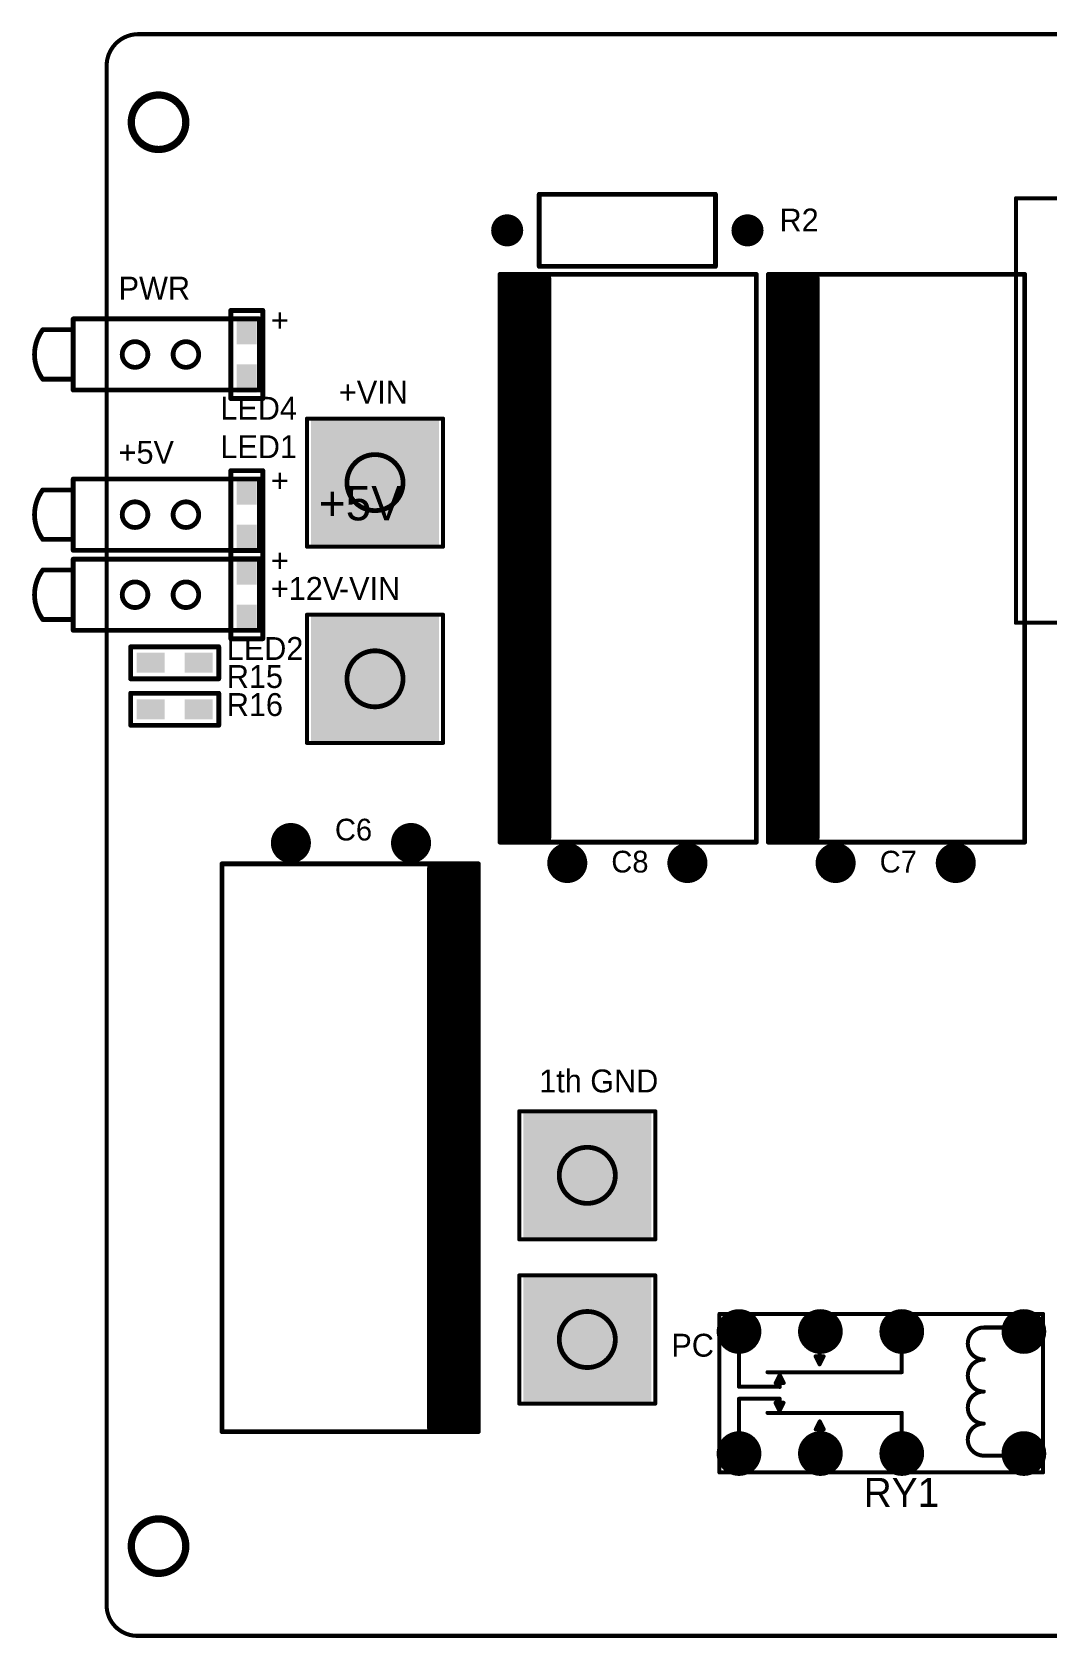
# Model space of a CAD drawing. Extents: x -5 to 220, y 0 to 100.
# Drawn here: x -4.7 to 58.7, y -0.1 to 100.1 of the extents above; entities that cross this region are included whole.
import ezdxf
from ezdxf.enums import TextEntityAlignment as Align

# ---------------------------------------------------------------- set-up
doc = ezdxf.new("R2010")
doc.units = 0
doc.header["$MEASUREMENT"] = 0
for name, color, linetype in [('2DLINES_1', 2, 'Continuous'), ('2DLINES_2', 10, 'Continuous'), ('BOARD_OUTLINE', 1, 'Continuous'), ('COMP_OUTLINE_TOP', 4, 'Continuous'), ('PADLAYER_BOTTOM', 8, 'Continuous'), ('PADLAYER_TOP', 7, 'Continuous'), ('TEXT_1', 3, 'Continuous'), ('TOOL_TOP', 5, 'Continuous')]:
    doc.layers.add(name, color=color, linetype=linetype)

msp = doc.modelspace()

# ---------------------------------------------------------------- linework, layer by layer
at = {"layer": '2DLINES_1', "const_width": 0.25}
for points in [[(21, 76), (12.5, 76)], [(12.5, 76), (12.5, 68)], [(21, 68), (21, 76)], [(12.5, 68), (21, 68)], [(21, 63.75), (12.5, 63.75)], [(12.5, 63.75), (12.5, 55.75)], [(21, 55.75), (21, 63.75)], [(12.5, 55.75), (21, 55.75)], [(34.25, 32.75), (25.75, 32.75)], [(25.75, 32.75), (25.75, 24.75)], [(34.25, 24.75), (34.25, 32.75)], [(25.75, 24.75), (34.25, 24.75)], [(34.25, 22.5), (25.75, 22.5)], [(25.75, 22.5), (25.75, 14.5)], [(34.25, 14.5), (34.25, 22.5)], [(25.75, 14.5), (34.25, 14.5)]]:
    msp.add_lwpolyline(points, dxfattribs=at)
at = {"layer": '2DLINES_1', "const_width": 0.125}
for points in [[(12.4375, 76, 1), (12.5625, 76, 1)], [(12.4375, 76, 1), (12.5625, 76, 1)], [(20.9375, 76, 1), (21.0625, 76, 1)], [(20.9375, 76, 1), (21.0625, 76, 1)], [(12.4375, 68, 1), (12.5625, 68, 1)], [(12.4375, 68, 1), (12.5625, 68, 1)], [(20.9375, 68, 1), (21.0625, 68, 1)], [(20.9375, 68, 1), (21.0625, 68, 1)], [(12.4375, 63.75, 1), (12.5625, 63.75, 1)], [(12.4375, 63.75, 1), (12.5625, 63.75, 1)], [(20.9375, 63.75, 1), (21.0625, 63.75, 1)], [(20.9375, 63.75, 1), (21.0625, 63.75, 1)], [(12.4375, 55.75, 1), (12.5625, 55.75, 1)], [(12.4375, 55.75, 1), (12.5625, 55.75, 1)], [(20.9375, 55.75, 1), (21.0625, 55.75, 1)], [(20.9375, 55.75, 1), (21.0625, 55.75, 1)], [(25.6875, 32.75, 1), (25.8125, 32.75, 1)], [(25.6875, 32.75, 1), (25.8125, 32.75, 1)], [(34.1875, 32.75, 1), (34.3125, 32.75, 1)], [(34.1875, 32.75, 1), (34.3125, 32.75, 1)], [(25.6875, 24.75, 1), (25.8125, 24.75, 1)], [(25.6875, 24.75, 1), (25.8125, 24.75, 1)], [(34.1875, 24.75, 1), (34.3125, 24.75, 1)], [(34.1875, 24.75, 1), (34.3125, 24.75, 1)], [(25.6875, 22.5, 1), (25.8125, 22.5, 1)], [(25.6875, 22.5, 1), (25.8125, 22.5, 1)], [(34.1875, 22.5, 1), (34.3125, 22.5, 1)], [(34.1875, 22.5, 1), (34.3125, 22.5, 1)], [(25.6875, 14.5, 1), (25.8125, 14.5, 1)], [(25.6875, 14.5, 1), (25.8125, 14.5, 1)], [(34.1875, 14.5, 1), (34.3125, 14.5, 1)], [(34.1875, 14.5, 1), (34.3125, 14.5, 1)]]:
    msp.add_lwpolyline(points, format="xyb", close=True, dxfattribs=at)
at = {"layer": '2DLINES_2', "const_width": 0.3}
for points in [[(7.75, 82.75), (7.75, 77.25)], [(9.75, 82.75), (7.75, 82.75)], [(9.75, 77.25), (9.75, 82.75)], [(7.75, 77.25), (9.75, 77.25)], [(7.75, 72.75), (7.75, 67.25)], [(9.75, 72.75), (7.75, 72.75)], [(9.75, 67.25), (9.75, 72.75)], [(7.75, 67.75), (7.75, 62.25)], [(9.75, 67.75), (7.75, 67.75)], [(7.75, 67.25), (9.75, 67.25)], [(9.75, 62.25), (9.75, 67.75)], [(7.75, 62.25), (9.75, 62.25)], [(7, 61.75), (1.5, 61.75)], [(1.5, 61.75), (1.5, 59.75)], [(7, 59.75), (7, 61.75)], [(1.5, 59.75), (7, 59.75)], [(7, 58.85), (1.5, 58.85)], [(1.5, 58.85), (1.5, 56.85)], [(7, 56.85), (7, 58.85)], [(1.5, 56.85), (7, 56.85)]]:
    msp.add_lwpolyline(points, dxfattribs=at)
at = {"layer": '2DLINES_2', "const_width": 0.15}
for points in [[(7.675, 82.75, 1), (7.825, 82.75, 1)], [(7.675, 82.75, 1), (7.825, 82.75, 1)], [(9.675, 82.75, 1), (9.825, 82.75, 1)], [(9.675, 82.75, 1), (9.825, 82.75, 1)], [(7.675, 77.25, 1), (7.825, 77.25, 1)], [(7.675, 77.25, 1), (7.825, 77.25, 1)], [(9.675, 77.25, 1), (9.825, 77.25, 1)], [(9.675, 77.25, 1), (9.825, 77.25, 1)], [(7.675, 72.75, 1), (7.825, 72.75, 1)], [(7.675, 72.75, 1), (7.825, 72.75, 1)], [(9.675, 72.75, 1), (9.825, 72.75, 1)], [(9.675, 72.75, 1), (9.825, 72.75, 1)], [(7.675, 67.75, 1), (7.825, 67.75, 1)], [(7.675, 67.75, 1), (7.825, 67.75, 1)], [(7.675, 67.25, 1), (7.825, 67.25, 1)], [(7.675, 67.25, 1), (7.825, 67.25, 1)], [(9.675, 67.75, 1), (9.825, 67.75, 1)], [(9.675, 67.75, 1), (9.825, 67.75, 1)], [(9.675, 67.25, 1), (9.825, 67.25, 1)], [(9.675, 67.25, 1), (9.825, 67.25, 1)], [(7.675, 62.25, 1), (7.825, 62.25, 1)], [(7.675, 62.25, 1), (7.825, 62.25, 1)], [(9.675, 62.25, 1), (9.825, 62.25, 1)], [(9.675, 62.25, 1), (9.825, 62.25, 1)], [(1.425, 61.75, 1), (1.575, 61.75, 1)], [(1.425, 61.75, 1), (1.575, 61.75, 1)], [(6.925, 61.75, 1), (7.075, 61.75, 1)], [(6.925, 61.75, 1), (7.075, 61.75, 1)], [(1.425, 59.75, 1), (1.575, 59.75, 1)], [(1.425, 59.75, 1), (1.575, 59.75, 1)], [(6.925, 59.75, 1), (7.075, 59.75, 1)], [(6.925, 59.75, 1), (7.075, 59.75, 1)], [(1.425, 58.85, 1), (1.575, 58.85, 1)], [(1.425, 58.85, 1), (1.575, 58.85, 1)], [(6.925, 58.85, 1), (7.075, 58.85, 1)], [(6.925, 58.85, 1), (7.075, 58.85, 1)], [(1.425, 56.85, 1), (1.575, 56.85, 1)], [(1.425, 56.85, 1), (1.575, 56.85, 1)], [(6.925, 56.85, 1), (7.075, 56.85, 1)], [(6.925, 56.85, 1), (7.075, 56.85, 1)]]:
    msp.add_lwpolyline(points, format="xyb", close=True, dxfattribs=at)
at = {"layer": 'BOARD_OUTLINE', "const_width": 0.254}
for points in [[(-0.00008, 98.0173, -0.416772), (2, 100)], [(2, 100), (218, 100, -0.427052)], [(0, 98), (-0.00008, 98.0173, -0.416772)], [(-0.00183, 1.91633, -0.010909), (0, 2)], [(2, 0, -0.427052), (-0.00183, 1.91633, -0.010909)], [(218, 0), (2, 0, -0.427052)]]:
    msp.add_lwpolyline(points, format="xyb", dxfattribs=at)
at = {"layer": 'BOARD_OUTLINE', "const_width": 0.127}
for points in [[(1.9365, 100, 1), (2.0635, 100, 1)], [(1.9365, 100, 1), (2.0635, 100, 1)], [(-0.06358, 98.0173, 1), (0.06342, 98.0173, 1)], [(-0.06358, 98.0173, 1), (0.06342, 98.0173, 1)], [(-0.0635, 98, 1), (0.0635, 98, 1)], [(-0.0635, 98, 1), (0.0635, 98, 1)], [(-0.06533, 1.91633, 1), (0.06167, 1.91633, 1)], [(-0.06533, 1.91633, 1), (0.06167, 1.91633, 1)], [(-0.0635, 2, 1), (0.0635, 2, 1)], [(-0.0635, 2, 1), (0.0635, 2, 1)], [(1.9365, 0, 1), (2.0635, 0, 1)], [(1.9365, 0, 1), (2.0635, 0, 1)]]:
    msp.add_lwpolyline(points, format="xyb", close=True, dxfattribs=at)
at = {"layer": 'BOARD_OUTLINE', "const_width": 0.254}
msp.add_lwpolyline([(0, 2), (0, 98)], dxfattribs=at)
at = {"layer": 'COMP_OUTLINE_TOP'}
for points, const_width in [([(1.43722, 94.5, 1), (5.04278, 94.5, 1), (1.43722, 94.5)], 0.25), ([(-3.9853, 81.545, 0.162189), (-4.5, 80, 0.162189)], 0.3), ([(-4.5, 80, 0.162189), (-3.9853, 78.455)], 0.3), ([(-3.9853, 71.545, 0.162189), (-4.5, 70, 0.162189)], 0.3), ([(-4.5, 70, 0.162189), (-3.9853, 68.455)], 0.3), ([(-3.9853, 66.545, 0.162189), (-4.5, 65, 0.162189)], 0.3), ([(-4.5, 65, 0.162189), (-3.9853, 63.455)], 0.3), ([(38.2, 18.99999, 1), (40.74, 18.99999, 1), (38.2, 18.99999)], 0.25), ([(43.28, 19, 1), (45.82, 19, 1), (43.28, 19)], 0.25), ([(48.36, 19, 1), (50.9, 19, 1), (48.36, 19)], 0.25), ([(55.98, 19, 1), (58.52, 19, 1), (55.98, 19)], 0.25), ([(53.75, 18.25, -0.414214), (54.75, 19.25)], 0.25), ([(54.75, 17.25, -0.414214), (53.75, 18.25, -0.414214)], 0.25), ([(53.75, 16.25, -0.414214), (54.75, 17.25)], 0.25), ([(54.75, 15.25, -0.414214), (53.75, 16.25, -0.414214)], 0.25), ([(53.75, 14.25, -0.414214), (54.75, 15.25)], 0.25), ([(54.75, 13.25, -0.414214), (53.75, 14.25, -0.414214)], 0.25), ([(53.75, 12.25, -0.414214), (54.75, 13.25)], 0.25), ([(38.2, 11.37999, 1), (40.74, 11.37999, 1), (38.2, 11.37999)], 0.25), ([(43.28, 11.38, 1), (45.82, 11.38, 1), (43.28, 11.38)], 0.25), ([(48.36, 11.38, 1), (50.9, 11.38, 1), (48.36, 11.38)], 0.25), ([(54.75, 11.25, -0.414214), (53.75, 12.25, -0.414214)], 0.25), ([(55.98, 11.38, 1), (58.52, 11.38, 1), (55.98, 11.38)], 0.25), ([(1.43722, 5.6, 1), (5.04278, 5.6, 1), (1.43722, 5.6)], 0.25)]:
    msp.add_lwpolyline(points, format="xyb", dxfattribs=dict(at, const_width=const_width))
for points, const_width in [([(38, 90), (27, 90)], 0.3), ([(27, 90), (27, 85.5)], 0.3), ([(38, 85.5), (38, 90)], 0.3), ([(56.75, 89.75), (68.25, 89.75)], 0.254), ([(56.75, 63.25), (56.75, 89.75)], 0.254), ([(27, 85.5), (38, 85.5)], 0.3), ([(40.55, 85), (24.55, 85)], 0.3), ([(24.55, 85), (24.55, 49.55)], 0.3), ([(24.95, 84.75), (27.35, 84.75)], 0.8), ([(24.95, 49.85), (24.95, 84.75)], 0.8), ([(26.15, 84), (26.15, 50.85)], 2), ([(27.35, 84.75), (27.35, 49.85)], 0.8), ([(40.55, 49.55), (40.55, 85)], 0.3), ([(57.3, 85), (41.3, 85)], 0.3), ([(41.3, 85), (41.3, 49.55)], 0.3), ([(41.7, 84.75), (44.1, 84.75)], 0.8), ([(41.7, 49.85), (41.7, 84.75)], 0.8), ([(42.9, 84), (42.9, 50.85)], 2), ([(44.1, 84.75), (44.1, 49.85)], 0.8), ([(57.3, 49.55), (57.3, 85)], 0.3), ([(-2.087, 82.222), (9.54, 82.222)], 0.3), ([(-2.087, 77.778), (-2.087, 82.222)], 0.3), ([(7.75, 77.25), (7.75, 82.75)], 0.254), ([(7.75, 82.75), (9.75, 82.75)], 0.254), ([(9.54, 82.222), (9.54, 77.778)], 0.3), ([(9.75, 82.75), (9.75, 77.25)], 0.254), ([(-2.087, 81.545), (-3.9853, 81.545)], 0.3), ([(-2.087, 78.455), (-2.087, 81.545)], 0.3), ([(-3.9853, 78.455), (-2.087, 78.455)], 0.3), ([(9.54, 77.778), (-2.087, 77.778)], 0.3), ([(9.75, 77.25), (7.75, 77.25)], 0.254), ([(-2.087, 72.222), (9.54, 72.222)], 0.3), ([(-2.087, 67.778), (-2.087, 72.222)], 0.3), ([(7.75, 67.25), (7.75, 72.75)], 0.254), ([(7.75, 72.75), (9.75, 72.75)], 0.254), ([(9.54, 72.222), (9.54, 67.778)], 0.3), ([(9.75, 72.75), (9.75, 67.25)], 0.254), ([(-2.087, 71.545), (-3.9853, 71.545)], 0.3), ([(-2.087, 68.455), (-2.087, 71.545)], 0.3), ([(-3.9853, 68.455), (-2.087, 68.455)], 0.3), ([(9.54, 67.778), (-2.087, 67.778)], 0.3), ([(-2.087, 67.222), (9.54, 67.222)], 0.3), ([(-2.087, 62.778), (-2.087, 67.222)], 0.3), ([(7.75, 62.25), (7.75, 67.75)], 0.254), ([(7.75, 67.75), (9.75, 67.75)], 0.254), ([(9.75, 67.25), (7.75, 67.25)], 0.254), ([(9.54, 67.222), (9.54, 62.778)], 0.3), ([(9.75, 67.75), (9.75, 62.25)], 0.254), ([(-2.087, 66.545), (-3.9853, 66.545)], 0.3), ([(-2.087, 63.455), (-2.087, 66.545)], 0.3), ([(-3.9853, 63.455), (-2.087, 63.455)], 0.3), ([(68.25, 63.25), (56.75, 63.25)], 0.254), ([(9.54, 62.778), (-2.087, 62.778)], 0.3), ([(9.75, 62.25), (7.75, 62.25)], 0.254), ([(1.5, 61.75), (7, 61.75)], 0.254), ([(1.5, 59.75), (1.5, 61.75)], 0.254), ([(7, 61.75), (7, 59.75)], 0.254), ([(7, 59.75), (1.5, 59.75)], 0.254), ([(1.5, 58.85), (7, 58.85)], 0.254), ([(1.5, 56.85), (1.5, 58.85)], 0.254), ([(7, 58.85), (7, 56.85)], 0.254), ([(7, 56.85), (1.5, 56.85)], 0.254), ([(27.35, 49.85), (24.95, 49.85)], 0.8), ([(44.1, 49.85), (41.7, 49.85)], 0.8), ([(24.55, 49.55), (40.55, 49.55)], 0.3), ([(41.3, 49.55), (57.3, 49.55)], 0.3), ([(23.2, 48.2), (7.2, 48.2)], 0.3), ([(7.2, 48.2), (7.20001, 12.75)], 0.3), ([(20.40001, 13), (20.4, 47.9)], 0.8), ([(20.4, 47.9), (22.8, 47.9)], 0.8), ([(22.8, 47.9), (22.80001, 13)], 0.8), ([(23.20001, 12.75), (23.2, 48.2)], 0.3), ([(21.60001, 13.75), (21.6, 46.9)], 2), ([(58.45, 20.1), (38.25, 20.09999)], 0.25), ([(38.25, 20.09999), (38.25, 10.19999)], 0.25), ([(58.45, 10.2), (58.45, 20.1)], 0.25), ([(38.75, 19.24999), (38.25, 18.99999)], 0.25), ([(39.5, 18.99999), (38.25, 18.99999)], 0.25), ([(38.25, 18.99999), (38.75, 18.74999)], 0.25), ([(38.75, 18.74999), (38.75, 19.24999)], 0.25), ([(54.75, 19.25), (56, 19.25)], 0.25), ([(39.47, 17.72999), (39.47, 15.54999)], 0.25), ([(44.499, 16.951), (44.249, 17.451)], 0.25), ([(44.249, 17.451), (44.749, 17.451)], 0.25), ([(44.5, 17.7), (44.499, 16.951)], 0.25), ([(44.749, 17.451), (44.499, 16.951)], 0.25), ([(49.63, 17.73), (49.63, 16.46)], 0.25), ([(49.63, 16.46), (41.248, 16.45999)], 0.25), ([(42.01, 16.288), (41.76, 15.788)], 0.25), ([(42.011, 15.539), (42.01, 16.288)], 0.25), ([(42.26, 15.788), (42.01, 16.288)], 0.25), ([(39.47, 15.54999), (42.01, 15.54999)], 0.25), ([(41.76, 15.788), (42.26, 15.788)], 0.25), ([(39.47, 14.79999), (42.01, 14.8)], 0.25), ([(39.47, 12.64999), (39.47, 14.79999)], 0.25), ([(49.63, 13.92), (41.248, 13.91999)], 0.25), ([(41.999, 14.051), (41.749, 14.551)], 0.25), ([(41.749, 14.551), (42.249, 14.551)], 0.25), ([(42, 14.8), (41.999, 14.051)], 0.25), ([(42.249, 14.551), (41.999, 14.051)], 0.25), ([(49.63, 12.65), (49.63, 13.92)], 0.25), ([(22.80001, 13), (20.40001, 13)], 0.8), ([(44.51, 13.388), (44.26, 12.888)], 0.25), ([(44.511, 12.639), (44.51, 13.388)], 0.25), ([(44.76, 12.888), (44.51, 13.388)], 0.25), ([(7.20001, 12.75), (23.20001, 12.75)], 0.3), ([(44.26, 12.888), (44.76, 12.888)], 0.25), ([(54.75, 11.25), (56, 11.25)], 0.25), ([(38.25, 10.19999), (58.45, 10.2)], 0.25)]:
    msp.add_lwpolyline(points, dxfattribs=dict(at, const_width=const_width))
for points, const_width in [([(26.925, 90, 1), (27.075, 90, 1)], 0.15), ([(26.925, 90, 1), (27.075, 90, 1)], 0.15), ([(37.925, 90, 1), (38.075, 90, 1)], 0.15), ([(37.925, 90, 1), (38.075, 90, 1)], 0.15), ([(56.6865, 89.75, 1), (56.8135, 89.75, 1)], 0.127), ([(56.6865, 89.75, 1), (56.8135, 89.75, 1)], 0.127), ([(26.925, 85.5, 1), (27.075, 85.5, 1)], 0.15), ([(26.925, 85.5, 1), (27.075, 85.5, 1)], 0.15), ([(37.925, 85.5, 1), (38.075, 85.5, 1)], 0.15), ([(37.925, 85.5, 1), (38.075, 85.5, 1)], 0.15), ([(24.475, 85, 1), (24.625, 85, 1)], 0.15), ([(24.475, 85, 1), (24.625, 85, 1)], 0.15), ([(24.75, 84.75, 1), (25.15, 84.75, 1)], 0.4), ([(24.75, 84.75, 1), (25.15, 84.75, 1)], 0.4), ([(25.65, 84, 1), (26.65, 84, 1)], 1), ([(27.15, 84.75, 1), (27.55, 84.75, 1)], 0.4), ([(27.15, 84.75, 1), (27.55, 84.75, 1)], 0.4), ([(40.475, 85, 1), (40.625, 85, 1)], 0.15), ([(40.475, 85, 1), (40.625, 85, 1)], 0.15), ([(41.225, 85, 1), (41.375, 85, 1)], 0.15), ([(41.225, 85, 1), (41.375, 85, 1)], 0.15), ([(41.5, 84.75, 1), (41.9, 84.75, 1)], 0.4), ([(41.5, 84.75, 1), (41.9, 84.75, 1)], 0.4), ([(42.4, 84, 1), (43.4, 84, 1)], 1), ([(43.9, 84.75, 1), (44.3, 84.75, 1)], 0.4), ([(43.9, 84.75, 1), (44.3, 84.75, 1)], 0.4), ([(57.225, 85, 1), (57.375, 85, 1)], 0.15), ([(57.225, 85, 1), (57.375, 85, 1)], 0.15), ([(-2.162, 82.222, 1), (-2.012, 82.222, 1)], 0.15), ([(-2.162, 82.222, 1), (-2.012, 82.222, 1)], 0.15), ([(7.6865, 82.75, 1), (7.8135, 82.75, 1)], 0.127), ([(7.6865, 82.75, 1), (7.8135, 82.75, 1)], 0.127), ([(9.465, 82.222, 1), (9.615, 82.222, 1)], 0.15), ([(9.465, 82.222, 1), (9.615, 82.222, 1)], 0.15), ([(9.6865, 82.75, 1), (9.8135, 82.75, 1)], 0.127), ([(9.6865, 82.75, 1), (9.8135, 82.75, 1)], 0.127), ([(-4.0603, 81.545, 1), (-3.9103, 81.545, 1)], 0.15), ([(-4.0603, 81.545, 1), (-3.9103, 81.545, 1)], 0.15), ([(-2.162, 81.545, 1), (-2.012, 81.545, 1)], 0.15), ([(-2.162, 81.545, 1), (-2.012, 81.545, 1)], 0.15), ([(-4.575, 80, 1), (-4.425, 80, 1)], 0.15), ([(-4.575, 80, 1), (-4.425, 80, 1)], 0.15), ([(-4.0603, 78.455, 1), (-3.9103, 78.455, 1)], 0.15), ([(-4.0603, 78.455, 1), (-3.9103, 78.455, 1)], 0.15), ([(-2.162, 78.455, 1), (-2.012, 78.455, 1)], 0.15), ([(-2.162, 78.455, 1), (-2.012, 78.455, 1)], 0.15), ([(-2.162, 77.778, 1), (-2.012, 77.778, 1)], 0.15), ([(-2.162, 77.778, 1), (-2.012, 77.778, 1)], 0.15), ([(7.6865, 77.25, 1), (7.8135, 77.25, 1)], 0.127), ([(7.6865, 77.25, 1), (7.8135, 77.25, 1)], 0.127), ([(9.465, 77.778, 1), (9.615, 77.778, 1)], 0.15), ([(9.465, 77.778, 1), (9.615, 77.778, 1)], 0.15), ([(9.6865, 77.25, 1), (9.8135, 77.25, 1)], 0.127), ([(9.6865, 77.25, 1), (9.8135, 77.25, 1)], 0.127), ([(-2.162, 72.222, 1), (-2.012, 72.222, 1)], 0.15), ([(-2.162, 72.222, 1), (-2.012, 72.222, 1)], 0.15), ([(7.6865, 72.75, 1), (7.8135, 72.75, 1)], 0.127), ([(7.6865, 72.75, 1), (7.8135, 72.75, 1)], 0.127), ([(9.465, 72.222, 1), (9.615, 72.222, 1)], 0.15), ([(9.465, 72.222, 1), (9.615, 72.222, 1)], 0.15), ([(9.6865, 72.75, 1), (9.8135, 72.75, 1)], 0.127), ([(9.6865, 72.75, 1), (9.8135, 72.75, 1)], 0.127), ([(-4.0603, 71.545, 1), (-3.9103, 71.545, 1)], 0.15), ([(-4.0603, 71.545, 1), (-3.9103, 71.545, 1)], 0.15), ([(-2.162, 71.545, 1), (-2.012, 71.545, 1)], 0.15), ([(-2.162, 71.545, 1), (-2.012, 71.545, 1)], 0.15), ([(-4.575, 70, 1), (-4.425, 70, 1)], 0.15), ([(-4.575, 70, 1), (-4.425, 70, 1)], 0.15), ([(-4.0603, 68.455, 1), (-3.9103, 68.455, 1)], 0.15), ([(-4.0603, 68.455, 1), (-3.9103, 68.455, 1)], 0.15), ([(-2.162, 68.455, 1), (-2.012, 68.455, 1)], 0.15), ([(-2.162, 68.455, 1), (-2.012, 68.455, 1)], 0.15), ([(-2.162, 67.778, 1), (-2.012, 67.778, 1)], 0.15), ([(-2.162, 67.778, 1), (-2.012, 67.778, 1)], 0.15), ([(-2.162, 67.222, 1), (-2.012, 67.222, 1)], 0.15), ([(-2.162, 67.222, 1), (-2.012, 67.222, 1)], 0.15), ([(7.6865, 67.75, 1), (7.8135, 67.75, 1)], 0.127), ([(7.6865, 67.75, 1), (7.8135, 67.75, 1)], 0.127), ([(7.6865, 67.25, 1), (7.8135, 67.25, 1)], 0.127), ([(7.6865, 67.25, 1), (7.8135, 67.25, 1)], 0.127), ([(9.465, 67.778, 1), (9.615, 67.778, 1)], 0.15), ([(9.465, 67.778, 1), (9.615, 67.778, 1)], 0.15), ([(9.465, 67.222, 1), (9.615, 67.222, 1)], 0.15), ([(9.465, 67.222, 1), (9.615, 67.222, 1)], 0.15), ([(9.6865, 67.75, 1), (9.8135, 67.75, 1)], 0.127), ([(9.6865, 67.75, 1), (9.8135, 67.75, 1)], 0.127), ([(9.6865, 67.25, 1), (9.8135, 67.25, 1)], 0.127), ([(9.6865, 67.25, 1), (9.8135, 67.25, 1)], 0.127), ([(-4.0603, 66.545, 1), (-3.9103, 66.545, 1)], 0.15), ([(-4.0603, 66.545, 1), (-3.9103, 66.545, 1)], 0.15), ([(-2.162, 66.545, 1), (-2.012, 66.545, 1)], 0.15), ([(-2.162, 66.545, 1), (-2.012, 66.545, 1)], 0.15), ([(-4.575, 65, 1), (-4.425, 65, 1)], 0.15), ([(-4.575, 65, 1), (-4.425, 65, 1)], 0.15), ([(-4.0603, 63.455, 1), (-3.9103, 63.455, 1)], 0.15), ([(-4.0603, 63.455, 1), (-3.9103, 63.455, 1)], 0.15), ([(-2.162, 63.455, 1), (-2.012, 63.455, 1)], 0.15), ([(-2.162, 63.455, 1), (-2.012, 63.455, 1)], 0.15), ([(56.6865, 63.25, 1), (56.8135, 63.25, 1)], 0.127), ([(56.6865, 63.25, 1), (56.8135, 63.25, 1)], 0.127), ([(-2.162, 62.778, 1), (-2.012, 62.778, 1)], 0.15), ([(-2.162, 62.778, 1), (-2.012, 62.778, 1)], 0.15), ([(7.6865, 62.25, 1), (7.8135, 62.25, 1)], 0.127), ([(7.6865, 62.25, 1), (7.8135, 62.25, 1)], 0.127), ([(9.465, 62.778, 1), (9.615, 62.778, 1)], 0.15), ([(9.465, 62.778, 1), (9.615, 62.778, 1)], 0.15), ([(9.6865, 62.25, 1), (9.8135, 62.25, 1)], 0.127), ([(9.6865, 62.25, 1), (9.8135, 62.25, 1)], 0.127), ([(1.4365, 61.75, 1), (1.5635, 61.75, 1)], 0.127), ([(1.4365, 61.75, 1), (1.5635, 61.75, 1)], 0.127), ([(6.9365, 61.75, 1), (7.0635, 61.75, 1)], 0.127), ([(6.9365, 61.75, 1), (7.0635, 61.75, 1)], 0.127), ([(1.4365, 59.75, 1), (1.5635, 59.75, 1)], 0.127), ([(1.4365, 59.75, 1), (1.5635, 59.75, 1)], 0.127), ([(6.9365, 59.75, 1), (7.0635, 59.75, 1)], 0.127), ([(6.9365, 59.75, 1), (7.0635, 59.75, 1)], 0.127), ([(1.4365, 58.85, 1), (1.5635, 58.85, 1)], 0.127), ([(1.4365, 58.85, 1), (1.5635, 58.85, 1)], 0.127), ([(6.9365, 58.85, 1), (7.0635, 58.85, 1)], 0.127), ([(6.9365, 58.85, 1), (7.0635, 58.85, 1)], 0.127), ([(1.4365, 56.85, 1), (1.5635, 56.85, 1)], 0.127), ([(1.4365, 56.85, 1), (1.5635, 56.85, 1)], 0.127), ([(6.9365, 56.85, 1), (7.0635, 56.85, 1)], 0.127), ([(6.9365, 56.85, 1), (7.0635, 56.85, 1)], 0.127), ([(25.65, 50.85, 1), (26.65, 50.85, 1)], 1), ([(42.4, 50.85, 1), (43.4, 50.85, 1)], 1), ([(24.75, 49.85, 1), (25.15, 49.85, 1)], 0.4), ([(24.75, 49.85, 1), (25.15, 49.85, 1)], 0.4), ([(27.15, 49.85, 1), (27.55, 49.85, 1)], 0.4), ([(27.15, 49.85, 1), (27.55, 49.85, 1)], 0.4), ([(41.5, 49.85, 1), (41.9, 49.85, 1)], 0.4), ([(41.5, 49.85, 1), (41.9, 49.85, 1)], 0.4), ([(43.9, 49.85, 1), (44.3, 49.85, 1)], 0.4), ([(43.9, 49.85, 1), (44.3, 49.85, 1)], 0.4), ([(24.475, 49.55, 1), (24.625, 49.55, 1)], 0.15), ([(24.475, 49.55, 1), (24.625, 49.55, 1)], 0.15), ([(40.475, 49.55, 1), (40.625, 49.55, 1)], 0.15), ([(40.475, 49.55, 1), (40.625, 49.55, 1)], 0.15), ([(41.225, 49.55, 1), (41.375, 49.55, 1)], 0.15), ([(41.225, 49.55, 1), (41.375, 49.55, 1)], 0.15), ([(57.225, 49.55, 1), (57.375, 49.55, 1)], 0.15), ([(57.225, 49.55, 1), (57.375, 49.55, 1)], 0.15), ([(7.125, 48.2, 1), (7.275, 48.2, 1)], 0.15), ([(7.125, 48.2, 1), (7.275, 48.2, 1)], 0.15), ([(20.2, 47.9, 1), (20.6, 47.9, 1)], 0.4), ([(20.2, 47.9, 1), (20.6, 47.9, 1)], 0.4), ([(22.6, 47.9, 1), (23, 47.9, 1)], 0.4), ([(22.6, 47.9, 1), (23, 47.9, 1)], 0.4), ([(23.125, 48.2, 1), (23.275, 48.2, 1)], 0.15), ([(23.125, 48.2, 1), (23.275, 48.2, 1)], 0.15), ([(21.1, 46.9, 1), (22.1, 46.9, 1)], 1), ([(38.1875, 20.09999, 1), (38.3125, 20.09999, 1)], 0.125), ([(38.1875, 20.09999, 1), (38.3125, 20.09999, 1)], 0.125), ([(58.3875, 20.1, 1), (58.5125, 20.1, 1)], 0.125), ([(58.3875, 20.1, 1), (58.5125, 20.1, 1)], 0.125), ([(38.1875, 18.99999, 1), (38.3125, 18.99999, 1)], 0.125), ([(38.1875, 18.99999, 1), (38.3125, 18.99999, 1)], 0.125), ([(38.1875, 18.99999, 1), (38.3125, 18.99999, 1)], 0.125), ([(38.6875, 19.24999, 1), (38.8125, 19.24999, 1)], 0.125), ([(38.6875, 19.24999, 1), (38.8125, 19.24999, 1)], 0.125), ([(39.4375, 18.99999, 1), (39.5625, 18.99999, 1)], 0.125), ([(54.6875, 19.25, 1), (54.8125, 19.25, 1)], 0.125), ([(54.6875, 19.25, 1), (54.8125, 19.25, 1)], 0.125), ([(55.9375, 19.25, 1), (56.0625, 19.25, 1)], 0.125), ([(38.6875, 18.74999, 1), (38.8125, 18.74999, 1)], 0.125), ([(38.6875, 18.74999, 1), (38.8125, 18.74999, 1)], 0.125), ([(53.6875, 18.25, 1), (53.8125, 18.25, 1)], 0.125), ([(53.6875, 18.25, 1), (53.8125, 18.25, 1)], 0.125), ([(39.4075, 17.72999, 1), (39.5325, 17.72999, 1)], 0.125), ([(44.1865, 17.451, 1), (44.3115, 17.451, 1)], 0.125), ([(44.1865, 17.451, 1), (44.3115, 17.451, 1)], 0.125), ([(44.4365, 16.951, 1), (44.5615, 16.951, 1)], 0.125), ([(44.4365, 16.951, 1), (44.5615, 16.951, 1)], 0.125), ([(44.4365, 16.951, 1), (44.5615, 16.951, 1)], 0.125), ([(44.4375, 17.7, 1), (44.5625, 17.7, 1)], 0.125), ([(44.6865, 17.451, 1), (44.8115, 17.451, 1)], 0.125), ([(44.6865, 17.451, 1), (44.8115, 17.451, 1)], 0.125), ([(49.5675, 17.73, 1), (49.6925, 17.73, 1)], 0.125), ([(54.6875, 17.25, 1), (54.8125, 17.25, 1)], 0.125), ([(54.6875, 17.25, 1), (54.8125, 17.25, 1)], 0.125), ([(41.1855, 16.45999, 1), (41.3105, 16.45999, 1)], 0.125), ([(41.9475, 16.288, 1), (42.0725, 16.288, 1)], 0.125), ([(41.9475, 16.288, 1), (42.0725, 16.288, 1)], 0.125), ([(41.9475, 16.288, 1), (42.0725, 16.288, 1)], 0.125), ([(49.5675, 16.46, 1), (49.6925, 16.46, 1)], 0.125), ([(49.5675, 16.46, 1), (49.6925, 16.46, 1)], 0.125), ([(53.6875, 16.25, 1), (53.8125, 16.25, 1)], 0.125), ([(53.6875, 16.25, 1), (53.8125, 16.25, 1)], 0.125), ([(39.4075, 15.54999, 1), (39.5325, 15.54999, 1)], 0.125), ([(39.4075, 15.54999, 1), (39.5325, 15.54999, 1)], 0.125), ([(41.6975, 15.788, 1), (41.8225, 15.788, 1)], 0.125), ([(41.6975, 15.788, 1), (41.8225, 15.788, 1)], 0.125), ([(41.9475, 15.54999, 1), (42.0725, 15.54999, 1)], 0.125), ([(41.9485, 15.539, 1), (42.0735, 15.539, 1)], 0.125), ([(42.1975, 15.788, 1), (42.3225, 15.788, 1)], 0.125), ([(42.1975, 15.788, 1), (42.3225, 15.788, 1)], 0.125), ([(54.6875, 15.25, 1), (54.8125, 15.25, 1)], 0.125), ([(54.6875, 15.25, 1), (54.8125, 15.25, 1)], 0.125), ([(21.10001, 13.75, 1), (22.10001, 13.75, 1)], 1), ([(39.4075, 14.79999, 1), (39.5325, 14.79999, 1)], 0.125), ([(39.4075, 14.79999, 1), (39.5325, 14.79999, 1)], 0.125), ([(41.1855, 13.91999, 1), (41.3105, 13.91999, 1)], 0.125), ([(41.6865, 14.551, 1), (41.8115, 14.551, 1)], 0.125), ([(41.6865, 14.551, 1), (41.8115, 14.551, 1)], 0.125), ([(41.9365, 14.051, 1), (42.0615, 14.051, 1)], 0.125), ([(41.9365, 14.051, 1), (42.0615, 14.051, 1)], 0.125), ([(41.9365, 14.051, 1), (42.0615, 14.051, 1)], 0.125), ([(41.9375, 14.8, 1), (42.0625, 14.8, 1)], 0.125), ([(41.9475, 14.8, 1), (42.0725, 14.8, 1)], 0.125), ([(42.1865, 14.551, 1), (42.3115, 14.551, 1)], 0.125), ([(42.1865, 14.551, 1), (42.3115, 14.551, 1)], 0.125), ([(49.5675, 13.92, 1), (49.6925, 13.92, 1)], 0.125), ([(49.5675, 13.92, 1), (49.6925, 13.92, 1)], 0.125), ([(53.6875, 14.25, 1), (53.8125, 14.25, 1)], 0.125), ([(53.6875, 14.25, 1), (53.8125, 14.25, 1)], 0.125), ([(20.20001, 13, 1), (20.60001, 13, 1)], 0.4), ([(20.20001, 13, 1), (20.60001, 13, 1)], 0.4), ([(22.60001, 13, 1), (23.00001, 13, 1)], 0.4), ([(22.60001, 13, 1), (23.00001, 13, 1)], 0.4), ([(44.4475, 13.388, 1), (44.5725, 13.388, 1)], 0.125), ([(44.4475, 13.388, 1), (44.5725, 13.388, 1)], 0.125), ([(44.4475, 13.388, 1), (44.5725, 13.388, 1)], 0.125), ([(54.6875, 13.25, 1), (54.8125, 13.25, 1)], 0.125), ([(54.6875, 13.25, 1), (54.8125, 13.25, 1)], 0.125), ([(7.12501, 12.75, 1), (7.27501, 12.75, 1)], 0.15), ([(7.12501, 12.75, 1), (7.27501, 12.75, 1)], 0.15), ([(23.12501, 12.75, 1), (23.27501, 12.75, 1)], 0.15), ([(23.12501, 12.75, 1), (23.27501, 12.75, 1)], 0.15), ([(39.4075, 12.64999, 1), (39.5325, 12.64999, 1)], 0.125), ([(44.1975, 12.888, 1), (44.3225, 12.888, 1)], 0.125), ([(44.1975, 12.888, 1), (44.3225, 12.888, 1)], 0.125), ([(44.4485, 12.639, 1), (44.5735, 12.639, 1)], 0.125), ([(44.6975, 12.888, 1), (44.8225, 12.888, 1)], 0.125), ([(44.6975, 12.888, 1), (44.8225, 12.888, 1)], 0.125), ([(49.5675, 12.65, 1), (49.6925, 12.65, 1)], 0.125), ([(53.6875, 12.25, 1), (53.8125, 12.25, 1)], 0.125), ([(53.6875, 12.25, 1), (53.8125, 12.25, 1)], 0.125), ([(54.6875, 11.25, 1), (54.8125, 11.25, 1)], 0.125), ([(54.6875, 11.25, 1), (54.8125, 11.25, 1)], 0.125), ([(55.9375, 11.25, 1), (56.0625, 11.25, 1)], 0.125), ([(38.1875, 10.19999, 1), (38.3125, 10.19999, 1)], 0.125), ([(38.1875, 10.19999, 1), (38.3125, 10.19999, 1)], 0.125), ([(58.3875, 10.2, 1), (58.5125, 10.2, 1)], 0.125), ([(58.3875, 10.2, 1), (58.5125, 10.2, 1)], 0.125)]:
    msp.add_lwpolyline(points, format="xyb", close=True, dxfattribs=dict(at, const_width=const_width))
at = {"layer": 'PADLAYER_BOTTOM'}
for points, const_width in [([(24.5, 87.75, 1), (25.5, 87.75, 1)], 1), ([(39.5, 87.75, 1), (40.5, 87.75, 1)], 1), ([(10.875, 49.5, 1), (12.125, 49.5, 1)], 1.25), ([(18.375, 49.5, 1), (19.625, 49.5, 1)], 1.25), ([(28.125, 48.25, 1), (29.375, 48.25, 1)], 1.25), ([(35.625, 48.25, 1), (36.875, 48.25, 1)], 1.25), ([(44.875, 48.25, 1), (46.125, 48.25, 1)], 1.25), ([(52.375, 48.25, 1), (53.625, 48.25, 1)], 1.25), ([(38.845, 18.99999, 1), (40.095, 18.99999, 1)], 1.25), ([(43.925, 19, 1), (45.175, 19, 1)], 1.25), ([(49.005, 19, 1), (50.255, 19, 1)], 1.25), ([(56.625, 19, 1), (57.875, 19, 1)], 1.25), ([(38.845, 11.37999, 1), (40.095, 11.37999, 1)], 1.25), ([(43.925, 11.38, 1), (45.175, 11.38, 1)], 1.25), ([(49.005, 11.38, 1), (50.255, 11.38, 1)], 1.25), ([(56.625, 11.38, 1), (57.875, 11.38, 1)], 1.25)]:
    msp.add_lwpolyline(points, format="xyb", close=True, dxfattribs=dict(at, const_width=const_width))
for points in [[(12.75, 68), (20.75, 68), (12.75, 76), (20.75, 76)], [(12.75, 55.75), (20.75, 55.75), (12.75, 63.75), (20.75, 63.75)], [(34, 24.75), (34, 32.75), (26, 24.75), (26, 32.75)], [(34, 14.5), (34, 22.5), (26, 14.5), (26, 22.5)]]:
    msp.add_solid(points, dxfattribs=at)
at = {"layer": 'PADLAYER_TOP'}
for points, const_width in [([(24.5, 87.75, 1), (25.5, 87.75, 1)], 1), ([(39.5, 87.75, 1), (40.5, 87.75, 1)], 1), ([(10.875, 49.5, 1), (12.125, 49.5, 1)], 1.25), ([(18.375, 49.5, 1), (19.625, 49.5, 1)], 1.25), ([(28.125, 48.25, 1), (29.375, 48.25, 1)], 1.25), ([(35.625, 48.25, 1), (36.875, 48.25, 1)], 1.25), ([(44.875, 48.25, 1), (46.125, 48.25, 1)], 1.25), ([(52.375, 48.25, 1), (53.625, 48.25, 1)], 1.25), ([(38.845, 18.99999, 1), (40.095, 18.99999, 1)], 1.25), ([(43.925, 19, 1), (45.175, 19, 1)], 1.25), ([(49.005, 19, 1), (50.255, 19, 1)], 1.25), ([(56.625, 19, 1), (57.875, 19, 1)], 1.25), ([(38.845, 11.37999, 1), (40.095, 11.37999, 1)], 1.25), ([(43.925, 11.38, 1), (45.175, 11.38, 1)], 1.25), ([(49.005, 11.38, 1), (50.255, 11.38, 1)], 1.25), ([(56.625, 11.38, 1), (57.875, 11.38, 1)], 1.25)]:
    msp.add_lwpolyline(points, format="xyb", close=True, dxfattribs=dict(at, const_width=const_width))
for points in [[(8.125, 82.375), (8.125, 80.625), (9.375, 82.375), (9.375, 80.625)], [(8.125, 79.375), (8.125, 77.625), (9.375, 79.375), (9.375, 77.625)], [(12.75, 68), (20.75, 68), (12.75, 76), (20.75, 76)], [(8.125, 72.375), (8.125, 70.625), (9.375, 72.375), (9.375, 70.625)], [(8.125, 69.375), (8.125, 67.625), (9.375, 69.375), (9.375, 67.625)], [(8.125, 67.375), (8.125, 65.625), (9.375, 67.375), (9.375, 65.625)], [(8.125, 64.375), (8.125, 62.625), (9.375, 64.375), (9.375, 62.625)], [(12.75, 55.75), (20.75, 55.75), (12.75, 63.75), (20.75, 63.75)], [(1.875, 60.125), (3.625, 60.125), (1.875, 61.375), (3.625, 61.375)], [(4.875, 60.125), (6.625, 60.125), (4.875, 61.375), (6.625, 61.375)], [(1.875, 57.225), (3.625, 57.225), (1.875, 58.475), (3.625, 58.475)], [(4.875, 57.225), (6.625, 57.225), (4.875, 58.475), (6.625, 58.475)], [(34, 24.75), (34, 32.75), (26, 24.75), (26, 32.75)], [(34, 14.5), (34, 22.5), (26, 14.5), (26, 22.5)]]:
    msp.add_solid(points, dxfattribs=at)
at = {"layer": 'TOOL_TOP'}
for points, const_width in [([(1.64, 94.5, 1), (4.84, 94.5, 1), (1.64, 94.5)], 0.25), ([(24.45, 87.75, 1), (25.55, 87.75, 1), (24.45, 87.75)], 0.3), ([(39.45, 87.75, 1), (40.55, 87.75, 1), (39.45, 87.75)], 0.3), ([(0.973, 80, 1), (2.573, 80, 1), (0.973, 80)], 0.3), ([(4.148, 80, 1), (5.748, 80, 1), (4.148, 80)], 0.3), ([(15, 72, 1), (18.5, 72, 1), (15, 72)], 0.3), ([(0.973, 70, 1), (2.573, 70, 1), (0.973, 70)], 0.3), ([(4.148, 70, 1), (5.748, 70, 1), (4.148, 70)], 0.3), ([(0.973, 65, 1), (2.573, 65, 1), (0.973, 65)], 0.3), ([(4.148, 65, 1), (5.748, 65, 1), (4.148, 65)], 0.3), ([(15, 59.75, 1), (18.5, 59.75, 1), (15, 59.75)], 0.3), ([(10.95, 49.5, 1), (12.05, 49.5, 1), (10.95, 49.5)], 0.8), ([(18.45, 49.5, 1), (19.55, 49.5, 1), (18.45, 49.5)], 0.8), ([(28.2, 48.25, 1), (29.3, 48.25, 1), (28.2, 48.25)], 0.8), ([(35.7, 48.25, 1), (36.8, 48.25, 1), (35.7, 48.25)], 0.8), ([(44.95, 48.25, 1), (46.05, 48.25, 1), (44.95, 48.25)], 0.8), ([(52.45, 48.25, 1), (53.55, 48.25, 1), (52.45, 48.25)], 0.8), ([(28.25, 28.75, 1), (31.75, 28.75, 1), (28.25, 28.75)], 0.3), ([(28.25, 18.5, 1), (31.75, 18.5, 1), (28.25, 18.5)], 0.3), ([(38.87, 18.99999, 1), (40.07, 18.99999, 1), (38.87, 18.99999)], 0.25), ([(43.95, 19, 1), (45.15, 19, 1), (43.95, 19)], 0.25), ([(49.03, 19, 1), (50.23, 19, 1), (49.03, 19)], 0.25), ([(56.65, 19, 1), (57.85, 19, 1), (56.65, 19)], 0.25), ([(38.87, 11.37999, 1), (40.07, 11.37999, 1), (38.87, 11.37999)], 0.25), ([(43.95, 11.38, 1), (45.15, 11.38, 1), (43.95, 11.38)], 0.25), ([(49.03, 11.38, 1), (50.23, 11.38, 1), (49.03, 11.38)], 0.25), ([(56.65, 11.38, 1), (57.85, 11.38, 1), (56.65, 11.38)], 0.25), ([(1.64, 5.6, 1), (4.84, 5.6, 1), (1.64, 5.6)], 0.25)]:
    msp.add_lwpolyline(points, format="xyb", dxfattribs=dict(at, const_width=const_width))

# ---------------------------------------------------------------- texts
at = {"layer": 'TEXT_1'}
for s, height, rotation, p in [('R2', 1.42858, 0.000039, (42, 87.25)), ('LED4', 1.42858, 359.999982, (7.1, 75.5)), ('LED1', 1.42858, 359.999982, (7.1, 73.1)), ('LED2', 1.42858, 359.999982, (7.5, 60.5)), ('C6', 1.357151, 0.000039, (14.25, 49.25)), ('RY1', 1.814296, 0.000039, (47.25, 7.5))]:
    msp.add_text(s, height=height, rotation=rotation, dxfattribs=at).set_placement(p, align=Align.BOTTOM_LEFT)
for s, height, p in [('PWR', 1.42858, (0.75, 83)), ('+', 1.42858, (10.25, 81)), ('+VIN', 1.42858, (14.5, 76.5)), ('+5V', 1.42858, (0.75, 72.75)), ('+', 1.42858, (10.25, 71)), ('+5V', 2.142869, (13.25, 69)), ('+', 1.42858, (10.25, 66)), ('+12V', 1.42858, (10.25, 64.25)), ('-VIN', 1.42858, (14.5, 64.25)), ('R15', 1.42858, (7.5, 58.75)), ('R16', 1.42858, (7.5, 57)), ('C8', 1.357151, (31.5, 47.25)), ('C7', 1.357151, (48.25, 47.25)), ('1th GND', 1.42858, (27, 33.5)), ('PC', 1.42858, (35.25, 17))]:
    msp.add_text(s, height=height, dxfattribs=at).set_placement(p, align=Align.BOTTOM_LEFT)

doc.saveas('drawing.dxf')
